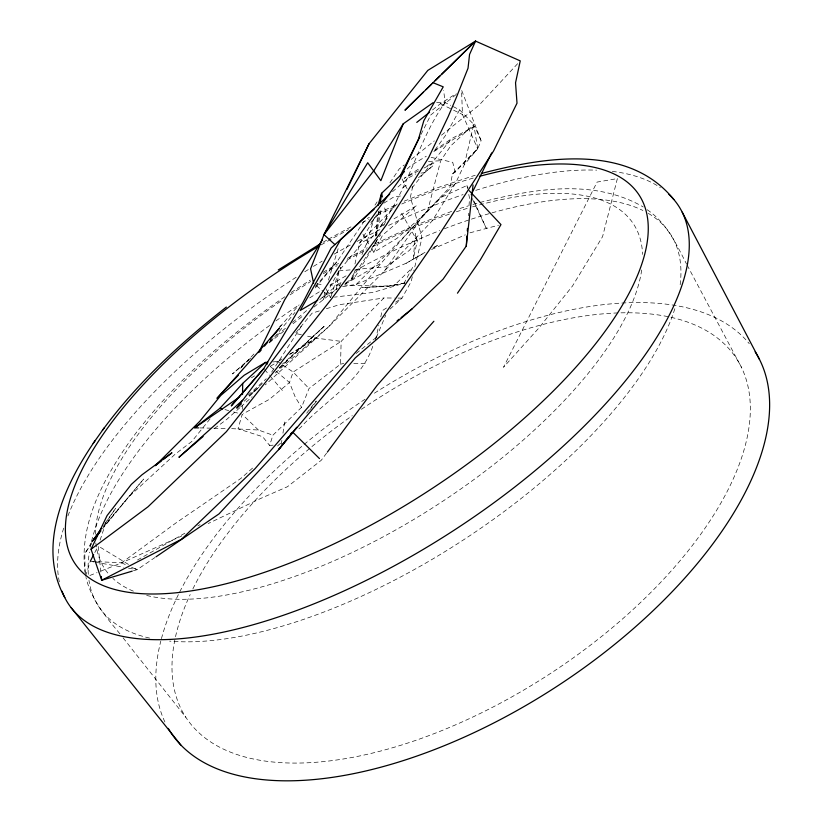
<?xml version="1.0" encoding="UTF-8"?>
<svg xmlns="http://www.w3.org/2000/svg" width="822" height="822" viewBox="0 0 822 822"><rect width="100%" height="100%" fill="white"/><g stroke="black" fill="none" stroke-linecap="round" stroke-linejoin="round"><path stroke-width="0.62" stroke-dasharray="4.11 3.08" d="M242.285 409.387L242.346 405.678M273.099 445.154L269.616 445.462L272.914 435.208L301.592 407.311L309.021 388.529L340.534 364.167L341.151 341.366L383.987 297.944L393.574 298.047M468.335 215.785L468.499 213.258M469.013 205.685L469.537 198.112L468.561 193.509M375.562 236.099L377.637 215.251L378.767 211.819M375.89 235.914L379.25 210.843M336.383 289.734L339.013 270.839L340.811 267.561M281.227 444.466L281.997 439.441M282.953 433.163L284.679 421.871M375.171 242.161L374.709 244.689L354.559 277.63L344.942 284.042M376.312 235.852L381.326 208.058M275.267 373.013L329.242 326.2L384.367 271.075L432.238 220.851L455.419 183.45L464.368 164.595L477.716 148.751L462.447 114.494L461.574 90.132L481.106 140.644L477.716 148.751L452.511 173.853L449.901 187.169L423.361 215.045L381.408 262.917L329.242 326.2L265.311 384.871M412.716 186.43L410.373 197.177L421.244 234.712L421.789 238.729L413.846 270.674M345.6 283.107L351.734 278.699L352.813 273.798M354.96 264.006L359.533 243.199L378.623 211.614M375.469 339.918L378.829 325.317M380.792 316.799L382.189 310.706L387.398 307.397M464.368 164.595L473.749 124.399L459.632 109.84L451.812 105.904M324.957 292.159L323.18 299.527L340.698 267.592M412.315 276.819L411.092 281.74L401.968 298.129L388.21 310.767M452.511 173.853L455.08 172.158L477.716 148.751L473.749 124.399L450.744 145.874L440.695 160.691L427.399 211.644L396.851 238.462L373.805 252.333L371.883 249.117M361.988 254.46L366.386 244.072L374.359 217.481M331.132 296.382L338.89 270.88L363.53 241.576L377.38 233.921M328.43 280.107L338.417 247.812M85.519 576.222L89.937 562.433M100.109 540.105L105.185 524.775L143.645 479.072L103.634 526.758M376.332 337.523L385.754 315.134M354.559 277.63L351.734 278.699L355.155 270.613M339.352 286.148L341.284 281.658L319.779 299.619M298.91 428.837L300.852 427.193C325.08 400.54 361.32 381.572 373.013 345.569M375.243 243.559L377.37 239.038M383.761 225.475L386.957 218.693L384.151 205.387M421.059 134.397L430.841 114.905L456.611 94.129M373.805 252.333L382.59 235.205L416.579 205.654L391.58 220.224M94.797 552.548L97.037 548.182M459.632 109.84L445.267 135.815L434.725 150.262M91.406 542.736L84.964 553.412L91.386 543.969M271.702 372.058L302.219 324.988M351.734 278.699L380.607 234.784M315.258 287.926L337.195 261.427L364.989 219.988M374.976 205.11L377.113 201.914M389.947 182.792L399.204 168.972L404.219 164.965M103.531 526.142L115.676 508.315L104.6 523.943M384.367 271.075L423.361 215.045L455.419 183.45M326.601 453.117L321.238 460.31L287.453 486.716L261.427 498.111L208.192 523.542M309.73 410.096L318.145 398.989M306.678 413.209L316.028 401.074M411.914 188.002L451.329 138.805L474.561 126.249L481.106 140.644M210.072 418.871L191.793 441.486L175.25 454.104L128.468 497.146L102.565 528.803M366.386 244.072L386.957 218.693M279.727 327.146L299.105 304.89M274.64 336.999L294.954 312.463M315.186 286.539L337.195 261.427M517.634 63.695L479.38 104.856L441.301 135.311M370.886 222.423L377.637 215.251M253.926 353.994L239.777 368.873L242.624 366.293M279.562 327.033L281.33 325.173M359.533 243.199L397.334 203.835M342.589 286.662L356.224 284.433L405.452 235.318L440.243 197.794L466.958 185.495L467.995 187.806M407.188 168.983L410.836 165.51L426.289 156.242M244.206 401.187L259.064 387.285M279.48 368.153L324.022 326.426L282.357 364.187M262.331 383.484L249.251 395.588L258.889 387.224M279.161 367.917L324.022 326.426M269.102 342.271L273.829 337.986L269.02 342.158M248.265 395.084L266.256 378.778M239.87 407.681L226.667 419.456L213.997 428.848M240.805 406.839L252.128 396.749M252.539 468.108L241.01 478.332L176.124 522.823L121.533 562.854L98.054 572.215M277.517 445.956L282.326 441.691M250.72 358.043L232.421 373.918L248.891 360.036M392.484 191.732L408.421 177.942L415.829 173.884M269.246 342.887L285.059 330.084M276.767 335.53L285.563 328.183M292.406 322.471L309.021 308.599M418.521 177.706L432.845 165.89L424.532 172.599L420.802 173.144M411.236 159.355L434.283 140.922M356.193 353.439L376.157 337.523M293.033 323.745L303.986 315.021M313.953 307.089L336.876 288.861M432.516 109.943L440.387 103.716L456.272 93.523M402.893 187.755L408.308 183.799M434.633 150.426L451.329 138.805M133.441 570.787L137.11 569.697L154.957 557.532M284.864 296.763C226.399 336.794 171.798 383.977 129.753 441.363C102.586 480.377 77.093 527.087 85.807 576.232M291.142 292.488L310.274 280.097M395.721 302.106L401.968 298.129L394.776 298.057M383.782 203.209L393.502 197.136L403.027 195.585M433.8 151.577L474.561 126.249M270.572 366.16L280.343 360.159M290.115 354.148L316.172 338.14L341.151 341.366L293.146 372.037L289.488 382.507L269.554 399.235L243.302 413.723M323.231 272.216L338.561 263.359M272.781 361.906L277.672 361.557L281.956 358.957M289.436 354.405L316.172 338.14L305.106 335.633M251.419 377.791L254.573 375.88M322.101 297.646L337.472 288.635M345.168 284.135L381.408 262.917M323.056 242.264L327.331 239.788M383.966 224.663L379.62 227.201C408.955 189.574 417.391 141.076 445.092 102.524L443.664 90.461M356.224 284.433L406.14 263.276L426.721 251.357M406.14 263.276L423.988 253.114M432.917 248.028L438.486 244.853L432.074 248.398M137.459 560.018L185.505 532.851M197.794 525.905L200.034 524.642M347.377 258.385L367.331 247.792M328.399 239.161L353.183 225.649M418.511 170.884L404.167 178.302L419.066 168.767M424.029 168.037L433.965 162.91L425.94 166.065M375.109 243.795L412.603 226.338L452.686 210.977M367.259 218.447L369.417 217.347M378.367 213.042L397.427 204.205M97.797 561.662L121.533 562.854L181.59 536.067M431.571 249.508L465.303 234.845M469.958 232.821L498.522 225.218M404.157 201.185L437.551 187.724L475.229 175.24M89.845 575.503L96.883 572.687M459.899 208.49L468.201 205.921M472.948 204.462L478.815 202.767M319.244 310.942L312.144 313.141L295.273 333.393L303.883 335.345M326.355 308.733L339.373 304.705L383.987 297.944M479.986 202.459C532.605 189.05 593.587 178.035 643.236 206.969M405.123 283.004L387.152 286.426L362.204 287.638L394.375 285.296L412.5 267.633L403.962 283.323L372.972 292.437L334.492 297.143M340.534 364.167L343.74 363.478M404.794 282.974L387.152 286.426L344.613 285.018M338.89 270.88L354.128 269.554M355.402 269.441L385.888 266.801L409.346 250.453L417.288 240.969L415.542 233.52L413.25 259.033L417.288 240.969L401.496 213.206M428.437 161.492L440.695 160.691M436.636 102.668L445.092 102.524L450.692 105.339M339.866 285.039L330.125 285.008M353.82 363.571L365.153 363.673M199.808 427.913L212.549 428.2M213.823 428.231L226.553 428.529M231.65 428.642L258.406 430.009L272.914 435.208M92.804 561.405L96.544 561.601M317.045 283.826L323.889 284.957M90.297 561.282L93.996 561.95M95.229 562.166L123.557 567.262M128.489 568.146L137.11 569.697L132.774 567.067M431.098 157.351L452.737 162.324L455.08 172.158M224.971 409.572L228.66 410.589M233.592 411.945L240.98 413.99M121.533 562.854L127.091 565.289M131.541 567.252L137.11 569.697M440.387 103.716L452.521 109.645M453.621 110.179L462.447 114.494M128.448 564.426L98.157 545.993L101.055 573.9M277.672 361.557L281.802 364.352M282.83 365.05L293.146 372.037L309.021 388.529M647.202 209.754C666.385 222.546 676.403 244.216 686.534 264.026M270.253 366.448L275.062 370.455M276.028 371.267L289.488 382.507L295.386 397.437L301.592 407.311M316.511 285.727L323.262 291.481M324.228 292.303L330.763 297.595L325.841 288.481M258.406 430.009L242.213 414.329L238.02 428.786L262.66 436.708L269.616 445.462M264.612 369.54L269.585 375.387M270.417 376.363L282.85 391.005M119.889 633.793C105.884 616.901 91.098 599.382 85.981 577.455M123.064 637.81L185.772 717.246M362.944 234.157L369.325 244.843M687.141 265.157L741.639 367.732M402.02 178.929L407.075 188.68M472.537 199.335L486.295 228.29L472.701 198.215M466.958 185.495L467.584 188.906M84.82 554.573L85.077 572.307M164.914 721.973A348.703 172.651 -33.1 0 1 160.793 641.139M161.441 638.653A348.703 172.651 -33.1 0 1 364.999 399.287M374.39 393.193A348.703 172.651 -33.1 0 1 749.274 343.709M59.328 581.832A364.259 149.09 -33.1 0 1 63.849 527.519M67.907 515.939A364.259 149.09 -33.1 0 1 298.417 275.802M304.777 271.774A364.259 149.09 -33.1 0 1 309.103 269.082M313.449 266.4A364.259 149.09 -33.1 0 1 322.162 261.139M334.112 254.152A364.259 149.09 -33.1 0 1 350.419 245.018M357.025 241.442A364.259 149.09 -33.1 0 1 381.716 228.763M388.59 225.423A364.259 149.09 -33.1 0 1 463.043 194.598M475.774 190.365A364.259 149.09 -33.1 0 1 596.638 170.154M612.328 171.377A364.259 149.09 -33.1 0 1 660.354 187.611M321.207 244.864A336.979 132.866 -33.1 0 1 348.446 229.728M362.142 222.628A336.979 132.866 -33.1 0 1 369.006 219.197M377.195 215.21A336.979 132.866 -33.1 0 1 395.927 206.569M401.763 204A336.979 132.866 -33.1 0 1 473.914 177.881M648.311 213.381A341.192 143.336 -33.1 0 1 679.825 287.238M674.831 308.743A341.192 143.336 -33.1 0 1 465.899 538.297A341.192 143.336 -33.1 0 1 169.599 641.109M149.594 638.078A341.192 143.336 -33.1 0 1 88.971 580.353M88.314 574.331A341.192 143.336 -33.1 0 1 89.382 552.117M90.245 547.205A341.192 143.336 -33.1 0 1 91.037 543.486M91.571 541.205A341.192 143.336 -33.1 0 1 269.729 325.399M275.935 320.909A341.192 143.336 -33.1 0 1 299.044 304.911M309.719 297.913A341.192 143.336 -33.1 0 1 320.426 291.142M330.095 285.213A341.192 143.336 -33.1 0 1 346.247 275.73M354.847 270.89A341.192 143.336 -33.1 0 1 439.647 230.633M444.342 228.804A341.192 143.336 -33.1 0 1 642.896 210.473M472.609 206.815A315.617 128.191 -33.1 0 1 642.578 254.419M641.684 270.017A315.617 128.191 -33.1 0 1 440.222 502.92A315.617 128.191 -33.1 0 1 144.682 594.923M133.349 591.152A315.617 128.191 -33.1 0 1 112.861 578.38M107.816 572.985A315.617 128.191 -33.1 0 1 95.814 542.828M95.444 534.218A315.617 128.191 -33.1 0 1 282.891 299.722M290.032 294.872A315.617 128.191 -33.1 0 1 310.726 281.453M323.334 273.726A315.617 128.191 -33.1 0 1 337.174 265.619M346.843 260.194A315.617 128.191 -33.1 0 1 366.283 249.837M372.787 246.538A315.617 128.191 -33.1 0 1 450.97 213.586M456.374 211.788A315.617 128.191 -33.1 0 1 468.17 208.11M361.433 409.305A328.625 162.324 -33.1 0 1 748.39 388.272A328.625 162.324 -33.1 0 1 426.371 736.574A328.625 162.324 -33.1 0 1 190.19 594.532M192.851 588.963A328.625 162.324 -33.1 0 1 352.278 415.655M617.384 178.58L602.567 236.654L572.492 286.025L538.842 328.06L503.516 367.27L597.07 182.094L617.384 178.58"/><path stroke-width="1.23" d="M242.521 394.55L242.706 383.422L265.444 362.43L267.89 362.255M156.005 556.823L219.022 513.894L278.607 449.634L355.268 357.899L412.079 308.877L443.037 279.233L466.269 246.086L466.958 235.986M467.307 230.941L467.471 228.413M466.269 246.086L473.051 184.991M380.267 203.322L381.603 193.293L404.445 171.593M377.986 205.387L381.603 193.293L382.374 196.92M163.116 459.621L171.942 452.788L141.949 474.818L131.356 484.363L107.076 515.589L91.047 549.23L101.712 580.24L181.59 539.211L255.056 468.694L370.095 335.407L428.652 250.926L493.59 150.96L517.007 103.202L515.538 82.806L520.244 60.879L475.548 41.1L427.82 70.384L369.088 143.686L323.971 234.63L310.582 268.825L313.614 283.251M433.009 102.729L403.212 123.845L380.863 180.665L367.701 162.746L323.971 234.63L334.801 244.514M423.289 92.259L404.958 110.21L475.548 41.1L469.547 54.458L468.026 68.236L456.416 97.325L448.165 116.662L428.652 157.619L386.258 225.043L331.698 298.725L226.369 431.694L148.022 506.784L91.047 549.23M346.935 189.44L369.088 143.686M471.191 194.722L491.648 152.974M258.642 352.597L284.689 299.783L322.45 239.695M400.335 175.672L419.908 136.688M90.297 561.282L93.667 554.737M263.78 368.564L231.362 405.791L263.78 368.564L303.051 302.26L331.112 248.059L374.051 209.281M403.212 123.845L373.928 170.565L323.971 234.63M95.188 440.551C64.743 484.548 36.086 545.685 64.815 597.594M457.464 293.187L480.346 259.814L500.968 224.601L469.3 190.735M102.37 430.461C136.997 383.216 180.337 343.021 226.358 307.079M93.174 443.407L104.26 427.789M93.523 539.581L101.651 528.114M327.362 452.1L377.123 385.364L433.882 321.248M296.721 427.265L278.607 449.634L288.748 436.482M290.31 434.458L291.861 432.434M92.043 541.667L100.541 530.735M92.855 540.671L100.952 530.786M259.67 351.847L261.252 349.936M264.437 346.124L267.623 342.312M270.006 339.445L279.552 328.009L216.977 398.351L238.38 375.12M198.534 427.882L194.711 427.8L220.039 408.215L242.706 383.422M426.043 89.567L431.54 84.183M435.208 80.587L439.791 76.107M441.63 74.309L475.548 41.1M241.432 403.797L236.787 408.144L312.268 307.716L361.659 232.02L399.944 179.042L418.46 139.195L423.813 120.721L443.233 86.844L432.547 82.498M242.582 400.232L178.919 457.279L203.096 436.503M290.967 434.026L292.889 432.321L319.47 458.563M389.679 194.167L340.637 239.695L300.143 310.511L317.713 300.215M397.108 320.816L399.112 319.224M401.105 317.631L412.079 308.877M416.764 122.396L429.557 112.275M161.163 461.132L155.276 465.684L199.818 421.265L220.789 395.464L244.196 375.243L265.444 362.43L267.366 364.033M194.711 427.8L239.644 396.975M278.298 269.924L319.85 244.124M132.219 571.146L101.712 580.24L101.311 576.438M481.384 173.483C543.486 157.218 627.782 142.627 673.835 199.52M220.039 408.215L222.505 408.894M71.082 607.581L180.778 744.979M682.229 212.168L759.518 359.512M755.151 351.826A348.703 172.651 -33.1 0 1 552.435 689.268A348.703 172.651 -33.1 0 1 168.274 728.395M668.903 194.382A364.259 149.09 -33.1 0 1 456.21 528.844A364.259 149.09 -33.1 0 1 62.051 591.224M479.452 176.35A336.979 132.866 -33.1 0 1 566.266 377.678A336.979 132.866 -33.1 0 1 96.431 582.387A336.979 132.866 -33.1 0 1 318.309 246.559"/></g></svg>
